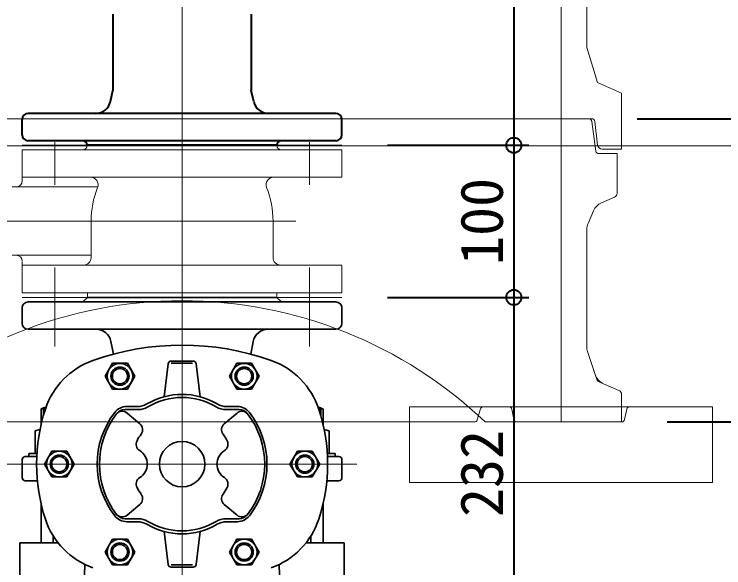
# Model space of a CAD drawing. Units: millimetres at full size, sheet at 1:20. Extents: x -5952 to 5966, y -3160 to 3160.
# Drawn here: x -794.5 to -326.4, y 1733.8 to 2099 of the extents above; entities that cross this region are included whole.
import ezdxf
from ezdxf.enums import TextEntityAlignment as Align

# ---------------------------------------------------------------- set-up
doc = ezdxf.new("R2010")
doc.units = ezdxf.units.MM
doc.header["$LTSCALE"] = 20
doc.header["$PDMODE"] = 32
doc.header["$PDSIZE"] = 10
for name, color, linetype, lineweight in [('0-5_TEMP01', 3, 'Continuous', 18), ('0-6_T字管', 6, 'Continuous', 35), ('0-7_躯体', 7, 'Continuous', 9), ('0-8_細線', 7, 'Continuous', 9), ('0-9_消火栓', 2, 'Continuous', 40), ('0-C_寸法', 1, 'Continuous', 40), ('1-1_補修弁', 7, 'Continuous', 9)]:
    doc.layers.add(name, color=color, linetype=linetype, lineweight=lineweight)
doc.styles.add('ＭＳ ゴシック', font='')
doc.styles.get('ＭＳ ゴシック').set_extended_font_data('MS Gothic')

msp = doc.modelspace()

# ---------------------------------------------------------------- linework, layer by layer
at = {"layer": '0-5_TEMP01'}
for p, q in [((-683.76, 2012.48), (-683.76, 2438.49)), ((-683.77, 2268.99), (-683.77, 1998.99)), ((-683.76, 2262.48), (-683.76, 1912.48)), ((-683.76, 2062.48), (-683.76, 1812.48)), ((-683.77, 1890.99), (-683.77, 2020.99)), ((-767.77, 1986.49), (-767.77, 2014.49)), ((-599.77, 2014.49), (-599.77, 1986.49)), ((-3243.76, 2012.18), (-111.07, 2012.18)), ((-789.27, 2012.48), (-578.27, 2012.48)), ((-683.77, 1972.49), (-683.77, 1872.49)), ((-871.27, 1962.48), (-608.77, 1962.48)), ((-767.77, 1903.99), (-767.77, 1931.98)), ((-599.77, 1931.98), (-599.77, 1903.99)), ((-767.76, 1879.72), (-767.76, 1919.77)), ((-599.76, 1879.72), (-599.76, 1919.77)), ((-789.27, 1912.18), (-578.26, 1912.18)), ((-683.76, 1898.49), (-683.76, 1365.75)), ((-833.76, 1829.98), (-533.76, 1829.98)), ((-810.12, 1802.18), (-568.51, 1802.18))]:
    msp.add_line(p, q, dxfattribs=at)
at = {"layer": '0-6_T字管'}
for p, q in [((-746.26, 1912.18), (-749.27, 1909.18)), ((-746.26, 1912.18), (-621.26, 1912.18)), ((-621.26, 1912.18), (-618.26, 1909.18)), ((-582.26, 1909.18), (-785.26, 1909.18)), ((-789.27, 1895.19), (-789.27, 1905.19)), ((-578.26, 1895.19), (-578.26, 1905.19)), ((-582.26, 1891.19), (-785.26, 1891.19)), ((-730.71, 1883.07), (-729.11, 1874.75)), ((-636.82, 1883.07), (-638.42, 1874.75)), ((-734.57, 1860.18), (-729.66, 1868.67)), ((-729.66, 1868.67), (-719.86, 1868.67)), ((-714.96, 1860.18), (-719.86, 1868.67)), ((-692.98, 1868.38), (-695.61, 1846.63)), ((-676.94, 1868.67), (-691.03, 1868.67)), ((-676.54, 1870.14), (-691, 1870.14)), ((-674.56, 1868.38), (-671.92, 1846.63)), ((-652.57, 1860.18), (-647.67, 1868.67)), ((-647.67, 1868.67), (-637.87, 1868.67)), ((-632.97, 1860.18), (-637.87, 1868.67)), ((-729.66, 1851.7), (-734.57, 1860.18)), ((-719.86, 1851.7), (-714.96, 1860.18)), ((-647.67, 1851.7), (-652.57, 1860.18)), ((-637.87, 1851.7), (-632.97, 1860.18)), ((-729.66, 1851.7), (-719.86, 1851.7)), ((-647.67, 1851.7), (-637.87, 1851.7)), ((-720.26, 1840.18), (-713.29, 1840.18)), ((-647.27, 1840.18), (-654.24, 1840.18)), ((-776.77, 1828.4), (-776.77, 1838.68)), ((-776.77, 1838.68), (-773.87, 1838.68)), ((-775.26, 1834.18), (-775.26, 1838.68)), ((-712.75, 1838.18), (-721.38, 1838.18)), ((-711.59, 1828.79), (-720.03, 1835.88)), ((-655.94, 1828.79), (-647.5, 1835.88)), ((-654.78, 1838.18), (-646.15, 1838.18)), ((-590.76, 1838.68), (-593.66, 1838.68)), ((-592.26, 1834.18), (-592.26, 1838.68)), ((-590.76, 1828.4), (-590.76, 1838.68)), ((-780.76, 1809.18), (-780.76, 1824.11)), ((-586.77, 1809.18), (-586.77, 1824.11)), ((-779.66, 1807.18), (-787.26, 1807.18)), ((-784.76, 1807.18), (-784.76, 1809.18)), ((-779.56, 1809.18), (-784.76, 1809.18)), ((-774.57, 1802.18), (-769.66, 1810.67)), ((-769.66, 1810.67), (-759.87, 1810.67)), ((-754.96, 1802.18), (-759.87, 1810.67)), ((-612.57, 1802.18), (-607.66, 1810.67)), ((-607.66, 1810.67), (-597.87, 1810.67)), ((-592.96, 1802.18), (-597.87, 1810.67)), ((-587.98, 1809.18), (-582.76, 1809.18)), ((-587.88, 1807.18), (-580.26, 1807.18)), ((-582.76, 1807.18), (-582.76, 1809.18)), ((-789.27, 1793.18), (-789.27, 1805.19)), ((-578.26, 1793.18), (-578.26, 1805.19)), ((-769.66, 1793.69), (-774.57, 1802.18)), ((-759.87, 1793.69), (-754.96, 1802.18)), ((-607.66, 1793.69), (-612.57, 1802.18)), ((-597.87, 1793.69), (-592.96, 1802.18)), ((-769.66, 1793.69), (-759.87, 1793.69)), ((-607.66, 1793.69), (-597.87, 1793.69)), ((-779.24, 1791.19), (-787.26, 1791.19)), ((-588.29, 1791.19), (-580.26, 1791.19)), ((-776.77, 1750.19), (-776.77, 1775.97)), ((-711.59, 1775.58), (-720.03, 1768.49)), ((-655.94, 1775.58), (-647.5, 1768.49)), ((-590.76, 1750.19), (-590.76, 1775.97)), ((-712.75, 1766.19), (-721.38, 1766.19)), ((-654.78, 1766.19), (-646.15, 1766.19)), ((-720.26, 1764.19), (-713.29, 1764.19)), ((-647.27, 1764.19), (-654.24, 1764.19)), ((-692.98, 1735.99), (-695.61, 1757.73)), ((-674.56, 1735.99), (-671.92, 1757.73)), ((-768.76, 1750.19), (-768.76, 1754.85)), ((-714.96, 1744.18), (-719.86, 1752.67)), ((-632.97, 1744.18), (-637.87, 1752.67)), ((-598.77, 1750.19), (-598.77, 1754.85)), ((-790.77, 1714.19), (-790.77, 1750.19)), ((-790.77, 1750.19), (-765.48, 1750.19)), ((-576.76, 1750.19), (-602.06, 1750.19)), ((-576.76, 1714.19), (-576.76, 1750.19)), ((-729.66, 1735.7), (-734.57, 1744.18)), ((-719.86, 1735.7), (-714.96, 1744.18)), ((-647.67, 1735.7), (-652.57, 1744.18)), ((-637.87, 1735.7), (-632.97, 1744.18)), ((-748.39, 1718.72), (-747.86, 1736.02)), ((-729.66, 1735.7), (-719.86, 1735.7)), ((-676.94, 1735.7), (-691.03, 1735.7)), ((-676.54, 1734.23), (-691, 1734.23)), ((-647.67, 1735.7), (-637.87, 1735.7)), ((-619.14, 1718.72), (-619.67, 1736.02))]:
    msp.add_line(p, q, dxfattribs=at)
for points in [[(-734.57, 1744.18), (-729.66, 1752.67), (-719.86, 1752.67)], [(-652.57, 1744.18), (-647.67, 1752.67), (-637.87, 1752.67)]]:
    msp.add_lwpolyline(points, dxfattribs=at)
for centre, radius in [((-724.76, 1860.18), 8.48), ((-642.76, 1860.18), 8.48), ((-724.76, 1860.18), 6), ((-724.76, 1860.18), 5), ((-642.76, 1860.18), 6), ((-642.76, 1860.18), 5), ((-683.76, 1802.18), 15), ((-764.76, 1802.18), 8.48), ((-764.76, 1802.18), 6), ((-764.76, 1802.18), 5), ((-602.77, 1802.18), 8.48), ((-602.77, 1802.18), 6), ((-602.77, 1802.18), 5), ((-724.76, 1744.18), 8.48), ((-642.76, 1744.18), 8.48), ((-724.76, 1744.18), 6), ((-724.76, 1744.18), 5), ((-642.76, 1744.18), 6), ((-642.76, 1744.18), 5)]:
    msp.add_circle(centre, radius, dxfattribs=at)
for centre, radius, start, end in [((-785.26, 1905.19), 4, 90, 180), ((-582.26, 1905.19), 4, 0, 90), ((-785.26, 1895.19), 4, 180, 270), ((-582.26, 1895.19), 4, 270, 0), ((-740.52, 1881.18), 10, 10.886, 90), ((-627.01, 1881.18), 10, 90, 169.114), ((-683.76, 1704.68), 176, 70.493, 109.507), ((-725.5, 1822.51), 51, 109.507, 161.778), ((-691, 1868.13), 2, 90, 173.107), ((-676.54, 1868.13), 2, 6.893, 90), ((-642.02, 1822.51), 51, 18.222, 70.493), ((-683.76, 1802.18), 46, 59.683, 120.317), ((-683.76, 1802.18), 44, 90, 120.862), ((-683.76, 1802.18), 44, 59.138, 90), ((-720.26, 1830.19), 10, 90, 142.505), ((-713.29, 1852.68), 12.5, 270, 300.317), ((-712.75, 1850.68), 12.5, 270, 300.862), ((-654.78, 1850.68), 12.5, 239.138, 270), ((-654.24, 1852.68), 12.5, 239.683, 270), ((-647.27, 1830.19), 10, 37.495, 90), ((-663.76, 1802.18), 116, 161.778, 198.222), ((-768.76, 1818.1), 22.09, 102.472, 111.239), ((-683.76, 1802.18), 56, 142.505, 217.495), ((-683.76, 1802.18), 54.5, 142.372, 217.628), ((-723.25, 1832.05), 5, 50, 142.895), ((-721.38, 1831.18), 7, 90, 142.372), ((-644.29, 1832.05), 5, 37.105, 130), ((-646.15, 1831.18), 7, 37.628, 90), ((-683.76, 1802.18), 54.5, 322.372, 37.628), ((-683.76, 1802.18), 56, 322.505, 37.495), ((-598.77, 1818.1), 22.09, 68.761, 77.528), ((-703.77, 1802.18), 116, 341.778, 18.222), ((-714.8, 1824.96), 5, 323.723, 50), ((-652.73, 1824.96), 5, 130, 216.277), ((-774.76, 1807.86), 17.33, 99.1, 110.256), ((-683.76, 1802.18), 33.5, 143.723, 152.533), ((-683.76, 1802.18), 33.5, 27.467, 36.277), ((-592.76, 1807.86), 17.33, 69.744, 80.9), ((-709.06, 1815.33), 5, 152.533, 238.005), ((-658.48, 1815.33), 5, 301.995, 27.467), ((-787.26, 1805.19), 2, 90, 180), ((-717.26, 1802.18), 10.5, 301.995, 58.005), ((-650.26, 1802.18), 10.5, 121.995, 238.005), ((-580.26, 1805.19), 2, 0, 90), ((-787.26, 1793.18), 2, 180, 270), ((-709.06, 1789.04), 5, 121.995, 207.467), ((-658.48, 1789.04), 5, 332.533, 58.005), ((-580.26, 1793.18), 2, 270, 0), ((-683.76, 1802.18), 33.5, 207.467, 216.277), ((-683.76, 1802.18), 33.5, 323.723, 332.533), ((-714.8, 1779.4), 5, 310, 36.277), ((-652.73, 1779.4), 5, 143.723, 230), ((-725.5, 1781.86), 51, 198.222, 250.493), ((-720.26, 1774.18), 10, 217.495, 270), ((-723.25, 1772.32), 5, 217.105, 310), ((-721.38, 1773.19), 7, 217.628, 270), ((-712.75, 1753.69), 12.5, 59.138, 90), ((-654.78, 1753.69), 12.5, 90, 120.862), ((-644.29, 1772.32), 5, 230, 322.895), ((-647.27, 1774.18), 10, 270, 322.505), ((-646.15, 1773.19), 7, 270, 322.372), ((-642.02, 1781.86), 51, 289.507, 341.778), ((-713.29, 1751.69), 12.5, 59.683, 90), ((-683.76, 1802.18), 46, 239.683, 300.317), ((-683.76, 1802.18), 44, 239.138, 300.862), ((-654.24, 1751.69), 12.5, 90, 120.317), ((-691, 1736.23), 2, 186.893, 270), ((-676.54, 1736.23), 2, 270, 353.107)]:
    msp.add_arc(centre, radius, start, end, dxfattribs=at)
at = {"layer": '0-7_躯体'}
for p, q in [((-433.76, 2229.98), (-433.76, 2029.98)), ((-416.77, 2168.99), (-416.77, 2076.99)), ((-409.76, 2053.99), (-416.77, 2076.99)), ((-393.76, 2046.99), (-409.76, 2053.99)), ((-393.76, 2046.99), (-393.76, 2009.99)), ((-954, 2029.98), (-683.76, 2029.98)), ((-413.53, 2029.98), (-683.76, 2029.98)), ((-433.76, 2029.98), (-433.76, 1829.98)), ((-413.52, 2028.26), (-410.77, 2008.71)), ((-411.54, 2028.23), (-409.6, 2012.61)), ((-406.62, 2009.99), (-393.76, 2009.99)), ((-408.79, 2006.98), (-396.76, 2006.98)), ((-408.79, 2006.98), (-396.76, 2006.98)), ((-396.76, 2006.98), (-396.76, 1980.96)), ((-398.58, 1978.21), (-407.09, 1974.56)), ((-412.34, 1969.3), (-415.96, 1960.87)), ((-416.77, 1956.93), (-416.77, 1879.61)), ((-416.25, 1876.44), (-411.17, 1861.2)), ((-409.76, 1856.98), (-411.17, 1861.2)), ((-393.76, 1848.02), (-393.76, 1829.98)), ((-533.76, 1839.99), (-333.76, 1839.99)), ((-533.76, 1839.99), (-533.76, 1789.99)), ((-333.76, 1839.99), (-333.76, 1789.99)), ((-489.1, 1831.41), (-486.96, 1838.56)), ((-464.85, 1831.59), (-466.21, 1838.37)), ((-390.45, 1838.37), (-391.81, 1831.59)), ((-491.02, 1829.98), (-533.76, 1829.98)), ((-483.76, 1829.98), (-393.76, 1829.98)), ((-393.76, 1829.98), (-462.89, 1829.98)), ((-533.76, 1789.99), (-333.76, 1789.99))]:
    msp.add_line(p, q, dxfattribs=at)
msp.add_lwpolyline([(-409.76, 1856.98), (-405.69, 1855.2), (-395.56, 1850.77)], dxfattribs=at)
for centre, radius, start, end in [((-415.5, 2027.98), 2, 7.999, 90), ((-413.53, 2027.98), 2, 7.124, 90), ((-408.79, 2008.98), 2, 187.999, 270), ((-406.62, 2012.99), 3, 187.126, 270), ((-399.76, 1980.96), 3, 293.199, 0), ((-403.15, 1965.36), 10, 113.198, 156.801), ((-406.77, 1956.93), 10, 156.801, 180), ((-683.76, 1619.99), 290, 90, 133.603), ((-683.76, 1619.99), 290, 46.397, 90), ((-406.77, 1879.61), 10, 180, 198.435), ((-401.68, 1864.36), 10, 198.435, 246.371), ((-396.76, 1848.02), 3, 0, 66.371), ((-485.04, 1837.99), 2, 90, 163.3), ((-468.17, 1837.99), 2, 11.309, 90), ((-388.49, 1837.99), 2, 90, 168.69), ((-491.02, 1831.98), 2, 270, 343.3), ((-462.89, 1831.98), 2, 191.309, 270), ((-393.76, 1831.98), 2, 270, 348.69)]:
    msp.add_arc(centre, radius, start, end, dxfattribs=at)
at = {"layer": '0-8_細線'}
msp.add_line((-746.77, 1912.18), (-620.76, 1912.18), dxfattribs=at)
at = {"layer": '0-9_消火栓'}
for p, q in [((-729.45, 2098.97), (-729.45, 2048.67)), ((-638.08, 2098.97), (-638.08, 2048.67)), ((-731.05, 2041.35), (-729.45, 2048.67)), ((-636.48, 2041.35), (-638.08, 2048.67)), ((-582.26, 2033.49), (-785.28, 2033.49)), ((-789.27, 2019.48), (-789.27, 2029.69)), ((-578.26, 2019.48), (-578.26, 2029.48)), ((-582.26, 2015.48), (-785.27, 2015.48)), ((-621.26, 2012.48), (-746.26, 2012.48))]:
    msp.add_line(p, q, dxfattribs=at)
for centre, radius, start, end in [((-740.82, 2043.49), 10, 270, 347.697), ((-626.71, 2043.49), 10, 192.303, 270), ((-785.27, 2029.48), 4, 90, 180), ((-582.26, 2029.48), 4, 0, 90), ((-785.26, 2019.48), 4, 180, 270), ((-582.26, 2019.48), 4, 270, 0), ((-749.27, 2012.48), 3, 0, 90), ((-618.27, 2012.48), 3, 90, 180)]:
    msp.add_arc(centre, radius, start, end, dxfattribs=at)
at = {"layer": '0-C_寸法'}
for p, q in [((-464.9, 2438.49), (-464.9, 2012.48)), ((-383.5, 2029.98), (-163.92, 2029.98)), ((-383.5, 2029.98), (-163.92, 2029.98)), ((-548.27, 2012.48), (-454.9, 2012.48)), ((-548.27, 2012.48), (-454.9, 2012.48)), ((-464.9, 2012.48), (-464.9, 1912.18)), ((-548.27, 1912.18), (-454.9, 1912.18)), ((-548.27, 1912.18), (-454.9, 1912.18)), ((-464.9, 1912.18), (-464.9, 1679.98)), ((-363.76, 1829.98), (-163.92, 1829.98)), ((-363.76, 1829.98), (-163.92, 1829.98)), ((-363.76, 1829.98), (-65.62, 1829.98))]:
    msp.add_line(p, q, dxfattribs=at)
for p in [(-464.9, 2012.48), (-464.9, 1912.18)]:
    msp.add_point(p, dxfattribs=at)
at = {"layer": '1-1_補修弁'}
for p, q in [((-789.27, 2009.49), (-578.27, 2009.49)), ((-789.27, 1988.98), (-789.27, 2009.49)), ((-746.27, 2012.48), (-621.27, 2012.48)), ((-578.27, 2009.49), (-578.27, 1991.49)), ((-683.77, 1991.49), (-789.27, 1991.49)), ((-683.77, 1991.49), (-578.27, 1991.49)), ((-795.77, 1984.99), (-739.4, 1984.99)), ((-743.77, 1938.49), (-743.77, 1962.48)), ((-623.77, 1938.49), (-623.77, 1962.48)), ((-795.77, 1939.99), (-743.77, 1939.99)), ((-789.27, 1935.69), (-789.27, 1915.18)), ((-789.27, 1933.49), (-578.27, 1933.49)), ((-578.26, 1933.18), (-578.26, 1915.18)), ((-578.26, 1915.18), (-789.27, 1915.18)), ((-746.26, 1912.18), (-746.26, 1915.18)), ((-621.26, 1915.18), (-621.26, 1912.18)), ((-621.26, 1912.18), (-746.26, 1912.18)), ((-621.26, 1912.18), (-746.26, 1912.18))]:
    msp.add_line(p, q, dxfattribs=at)
for centre, radius, start, end in [((-749.27, 2012.48), 3, 270, 0), ((-618.27, 2012.48), 3, 180, 270), ((-744.18, 1986.49), 5, 338.332, 90), ((-623.36, 1986.49), 5, 90, 201.668), ((-793.27, 1988.98), 4, 270, 0), ((-683.77, 1962.48), 60, 158.332, 180), ((-683.77, 1962.48), 60, 0, 21.668), ((-793.27, 1935.99), 4, 0, 90), ((-748.77, 1938.49), 5, 270, 0), ((-618.77, 1938.49), 5, 180, 270)]:
    msp.add_arc(centre, radius, start, end, dxfattribs=at)

# ---------------------------------------------------------------- texts
at = {"layer": '0-C_寸法', "style": 'ＭＳ ゴシック'}
for s, p in [('100', (-463.68, 1933.53)), ('232', (-463.68, 1767.28))]:
    msp.add_text(s, height=28.15, rotation=90, dxfattribs=at).set_placement(p, align=Align.BOTTOM_LEFT)

doc.saveas('drawing.dxf')
